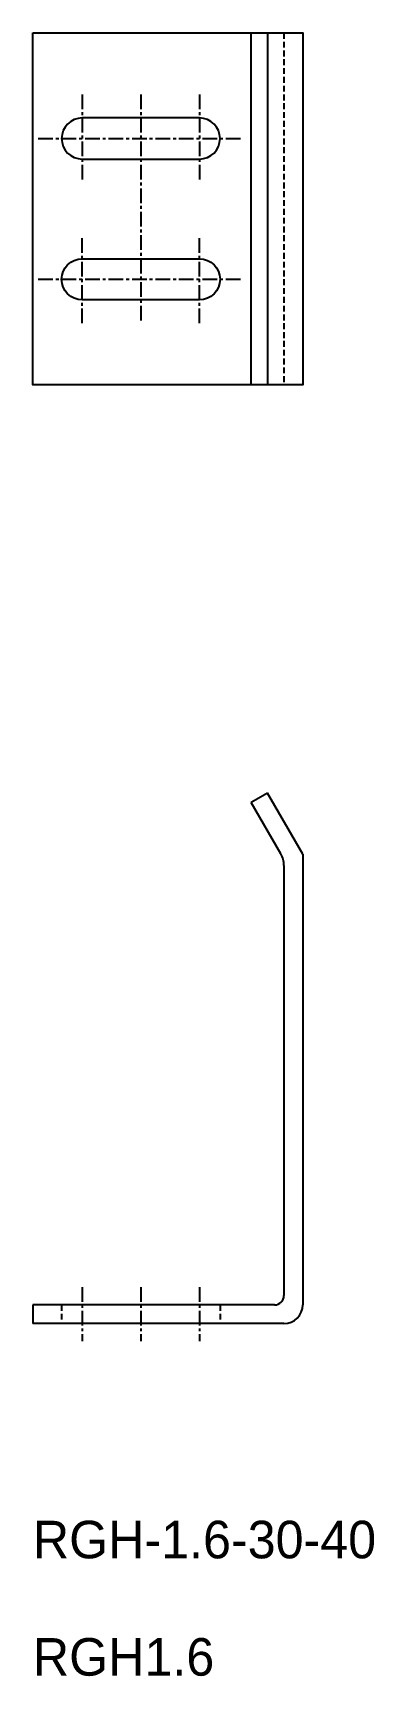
# Model space of a CAD drawing. Extents: x -4471 to -4441, y -557 to -417.
import ezdxf

# ---------------------------------------------------------------- set-up
doc = ezdxf.new("R2010")
doc.units = 0
doc.linetypes.add('CENTER', pattern=[2, 1.25, -0.25, 0.25, -0.25])
doc.linetypes.add('DASHED', pattern=[0.75, 0.5, -0.25])
doc.layers.get('0').update_dxf_attribs({"linetype": 'CONTINUOUS'})
doc.layers.add('CENTER', color=1, linetype='CENTER')

msp = doc.modelspace()

# ---------------------------------------------------------------- linework, layer by layer
at = {"color": 7, "linetype": 'CONTINUOUS'}
for p, q in [((-4451.94, -446.91), (-4451.94, -416.91)), ((-4450.55, -416.91), (-4450.55, -446.91)), ((-4447.55, -486.91), (-4447.55, -525.31)), ((-4449.15, -487.87), (-4449.15, -524.51)), ((-4449.95, -525.31), (-4470.55, -525.31)), ((-4470.55, -525.31), (-4470.55, -526.91)), ((-4449.15, -526.91), (-4470.55, -526.91))]:
    msp.add_line(p, q, dxfattribs=at)
at = {"color": 3, "linetype": 'DASHED'}
for p, q in [((-4449.15, -416.91), (-4449.15, -446.91)), ((-4468.1, -525.31), (-4468.1, -526.91)), ((-4454.6, -525.31), (-4454.6, -526.91))]:
    msp.add_line(p, q, dxfattribs=at)
at = {"linetype": 'CONTINUOUS'}
for p, q in [((-4450.55, -481.71), (-4451.94, -482.51)), ((-4447.55, -486.91), (-4450.55, -481.71)), ((-4449.42, -486.87), (-4451.94, -482.51))]:
    msp.add_line(p, q, dxfattribs=at)
at = {"color": 7, "linetype": 'CONTINUOUS'}
msp.add_lwpolyline([(-4470.55, -416.91), (-4447.55, -416.91), (-4447.55, -446.91), (-4470.55, -446.91)], close=True, dxfattribs=at)
for points in [[(-4466.35, -427.66), (-4456.35, -427.66, 1), (-4456.35, -424.16), (-4466.35, -424.16, 1)], [(-4466.35, -436.16), (-4456.35, -436.16, -1), (-4456.35, -439.66), (-4466.35, -439.66, -1)]]:
    msp.add_lwpolyline(points, format="xyb", close=True, dxfattribs=at)
at = {"linetype": 'CONTINUOUS'}
msp.add_arc((-4451.15, -487.87), 2, 0, 30, dxfattribs=at)
at = {"color": 7, "linetype": 'CONTINUOUS'}
for centre, radius, end in [((-4449.95, -524.51), 0.8, 0), ((-4449.15, -525.31), 1.6, 360)]:
    msp.add_arc(centre, radius, 270, end, dxfattribs=at)
at = {"layer": 'CENTER', "color": 1, "linetype": 'CENTER'}
for p, q in [((-4466.35, -422.16), (-4466.35, -429.66)), ((-4461.35, -422.16), (-4461.35, -441.66)), ((-4456.35, -422.16), (-4456.35, -429.66)), ((-4470.1, -425.91), (-4452.6, -425.91)), ((-4466.35, -441.66), (-4466.35, -434.16)), ((-4456.35, -441.66), (-4456.35, -434.16)), ((-4470.1, -437.91), (-4452.6, -437.91)), ((-4466.35, -523.81), (-4466.35, -528.41)), ((-4461.35, -523.81), (-4461.35, -528.41)), ((-4456.35, -523.81), (-4456.35, -528.41))]:
    msp.add_line(p, q, dxfattribs=at)

# ---------------------------------------------------------------- texts
at = {"color": 7, "linetype": 'CONTINUOUS'}
for s, p in [('RGH-1.6-30-40', (-4470.55, -546.91)), ('RGH1.6', (-4470.55, -556.91))]:
    msp.add_text(s, height=3.2, dxfattribs=at).set_placement(p)

doc.saveas('drawing.dxf')
